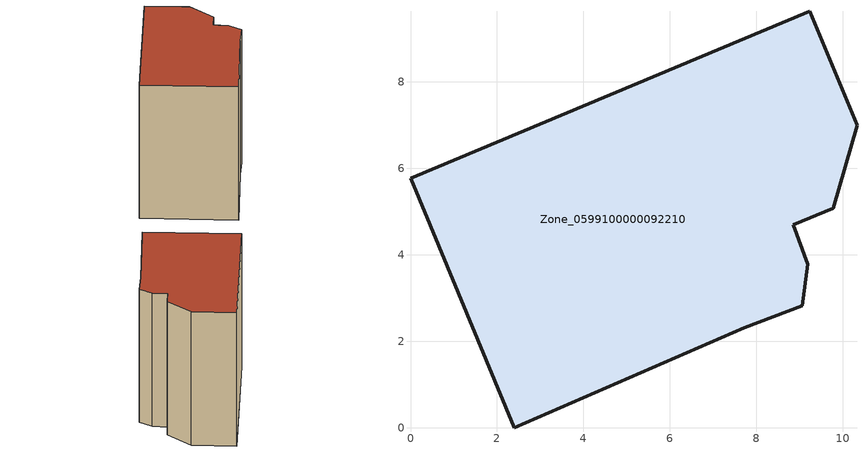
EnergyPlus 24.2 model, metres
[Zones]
Zone_0599100000092210
 floor ground (C_G): 10.33,7 9.78,5.07 8.85,4.69 9.19,3.78 9.06,2.82 7.72,2.31 2.4,0 0,5.77 9.24,9.63 z0
 wall outside (C_F): 9.78,5.07 10.33,7 9.24,9.63 0,5.77 2.4,0 7.72,2.31 9.06,2.82 9.19,3.78 8.85,4.69 9.78,5.07 z0:9.66
 roof outside (C_R): 10.33,7 9.24,9.63 0,5.77 2.4,0 7.72,2.31 9.06,2.82 9.19,3.78 8.85,4.69 9.78,5.07 z9.66
[BUILDING]
Pand.0599100000092210: North Axis=0; Terrain=City; Loads Convergence Tolerance Value=0.04; Temperature Convergence Tolerance Value=0.4; Solar Distribution=FullExterior; Maximum Number of Warmup Days=25; Minimum Number of Warmup Days=1
[Site:Location]
Rotterdam.The.Hague.AP_ZH_NLD Design_Conditions: Latitude=51.96; Longitude=4.45; Time Zone=1; Elevation=-4.5
[SITE:GROUNDTEMPERATURE:BUILDINGSURFACE]
18, 18, 18, 18, 18, 18, 18, 18, 18, 18, 18, 18
[MATERIAL] Thermal Absorptance=0.9; Solar Absorptance=0.7; Visible Absorptance=0.7
Name | Roughness | Thickness | Conductivity | Density | Specific Heat
G.TI.1946 | MediumSmooth | 0.15 | 1 | 540 | 1210
F.TI.1946 | Rough | 0.3 | 0.857143 | 1920 | 840
R.TI.1946 | MediumRough | 0.2 | 0.1 | 1500 | 1000
[CONSTRUCTION]
C_G: G.TI.1946
C_F: F.TI.1946
C_R: R.TI.1946
[ZONE]
Zone_0599100000092210: Type=1; Multiplier=1; Ceiling Height=Autocalculate; Volume=Autocalculate; Floor Area=autocalculate; Part of Total Floor Area=Yes
[ZONEINFILTRATION:DESIGNFLOWRATE]
Infil_Zone_0599100000092210: Zone or ZoneList or Space or SpaceList=Zone_0599100000092210; Schedule=AlwaysOn; Design Flow Rate Calculation Method=Flow/Area; Flow Rate per Floor Area=0.003; Constant Term Coefficient=1; Temperature Term Coefficient=0; Velocity Term Coefficient=0; Velocity Squared Term Coefficient=0
[HVACTEMPLATE:ZONE:IDEALLOADSAIRSYSTEM]
Zone_0599100000092210: Maximum Heating Supply Air Temperature=50; Minimum Cooling Supply Air Temperature=13; Maximum Heating Supply Air Humidity Ratio=0.0156; Minimum Cooling Supply Air Humidity Ratio=0.0077; Heating Limit=NoLimit; Cooling Limit=NoLimit; Dehumidification Control Type=ConstantSensibleHeatRatio; Cooling Sensible Heat Ratio=0.7; Dehumidification Setpoint=60; Humidification Control Type=None; Humidification Setpoint=30; Outdoor Air Method=None; Outdoor Air Flow Rate per Person=0.00944; Outdoor Air Flow Rate per Zone Floor Area=0; Outdoor Air Flow Rate per Zone=0; Demand Controlled Ventilation Type=None; Outdoor Air Economizer Type=NoEconomizer; Heat Recovery Type=None; Sensible Heat Recovery Effectiveness=0.7; Latent Heat Recovery Effectiveness=0.65
[ZONECONTROL:THERMOSTAT]
ThermostatControl_Zone_0599100000092210: Zone or ZoneList=Zone_0599100000092210; Control Type Schedule=DualSetpointControlType; Control 1=Thermostat_Zone_0599100000092210; Temperature Difference Between Cutout And Setpoint=0
[THERMOSTATSETPOINT:DUALSETPOINT]
Thermostat_Zone_0599100000092210: Heating Setpoint Temperature Schedule=HeatingSetpoint_Zone_0599100000092210; Cooling Setpoint Temperature Schedule=CoolingSetpoint_Zone_0599100000092210
[SCHEDULE:COMPACT]
HeatingSetpoint_Zone_0599100000092210: Through: 12/31, For: AllDays, Until: 24:00, 21
CoolingSetpoint_Zone_0599100000092210: Through: 12/31, For: AllDays, Until: 24:00, 24
DualSetpointControlType: Through: 12/31, For: AllDays, Until: 24:00, 4
AlwaysOn: Through: 12/31, For: AllDays, Until: 24:00, 1
